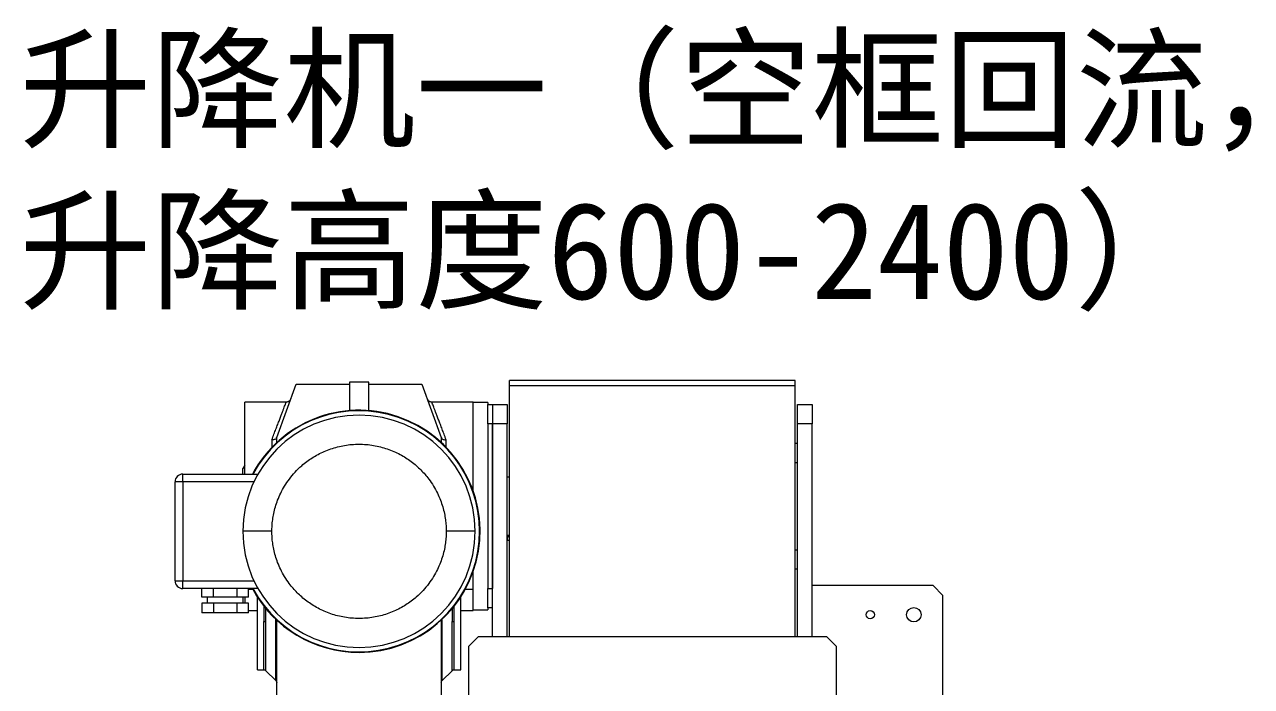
# Model space of a CAD drawing. Header units: millimetres. Extents: x -13874 to 5569, y -3136 to 4764.
# Drawn here: x 4302 to 5569, y 4081 to 4764 of the extents above; entities that cross this region are included whole.
import ezdxf

# ---------------------------------------------------------------- set-up
doc = ezdxf.new("R2010")
doc.units = ezdxf.units.MM
doc.layers.add('shebei', color=7, linetype='Continuous', lineweight=15)
doc.styles.get("Standard").update_dxf_attribs({"font": 'arial.ttf'})

# ---------------------------------------------------------------- blocks, each defined once
blk = doc.blocks.new('tryhytr')
at = {"color": 7, "linetype": 'Continuous', "lineweight": 15}
for p, q in [((103052.7, 66521.5, 194.1), (103052.7, 66142.5, 194.1)), ((103162.7, 66495.5, 194.1), (103162.7, 66195.5, 194.1)), ((103542.7, 66195.5, 194.1), (103542.7, 66495.5, 194.1)), ((103570.7, 66168.1, 194.1), (103570.7, 66260.5, 194.1)), ((103740.7, 66260.5, 194.1), (103740.7, 66168.1, 194.1)), ((103569.8, 66230.5, 194.1), (103559.6, 66220.3, 194.1)), ((103751.8, 66220.3, 194.1), (103741.6, 66230.5, 194.1)), ((103557.4, 66219.4, 194.1), (103550.7, 66219.4, 194.1)), ((103550.7, 66219.4, 194.1), (103550.7, 66144.2, 194.1)), ((103760.7, 66219.4, 194.1), (103753.9, 66219.4, 194.1)), ((103760.7, 66219.4, 194.1), (103760.7, 66144.2, 194.1)), ((103162.7, 66195.5, 194.1), (103172.7, 66185.5, 194.1)), ((103172.7, 66185.5, 194.1), (103532.7, 66185.5, 194.1)), ((103187.7, 66185.5, 194.1), (103187.7, 65965.5, 194.1)), ((103202.7, 66185.5, 194.1), (103202.7, 65965.5, 194.1)), ((103205.2, 66185.5, 194.1), (103205.2, 65926.2, 194.1)), ((103500.2, 66185.5, 194.1), (103500.2, 65926.2, 194.1)), ((103502.7, 66185.5, 194.1), (103502.7, 65965.5, 194.1)), ((103517.7, 66185.5, 194.1), (103517.7, 65965.5, 194.1)), ((103532.7, 66185.5, 194.1), (103542.7, 66195.5, 194.1)), ((103769.9, 66160.5, 194.1), (103769.9, 66150.5, 194.1)), ((103769.9, 66160.5, 194.1), (103781.9, 66160.5, 194.1)), ((103781.9, 66150.5, 194.1), (103781.9, 66160.5, 194.1)), ((103781.9, 66160.5, 194.1), (103805.9, 66160.5, 194.1)), ((103805.9, 66150.5, 194.1), (103805.9, 66160.5, 194.1)), ((103805.9, 66160.5, 194.1), (103817.9, 66160.5, 194.1)), ((103817.9, 66150.5, 194.1), (103817.9, 66160.5, 194.1)), ((103517.7, 66155.5, 194.1), (103522.7, 66155.5, 194.1)), ((103537.7, 66157.5, 194.1), (103522.7, 66157.5, 194.1)), ((103522.7, 66155.5, 194.1), (103522.7, 66157.5, 194.1)), ((103522.7, 66155.5, 194.1), (103522.7, 66135.5, 194.1)), ((103550.7, 66158, 194.1), (103537.7, 66158, 194.1)), ((103537.7, 66158, 194.1), (103537.7, 66157.5, 194.1)), ((103537.7, 66157.5, 194.1), (103537.7, 66136.4, 194.1)), ((103769.9, 66158, 194.1), (103760.7, 66158, 194.1)), ((103769.9, 66150.5, 194.1), (103781.9, 66150.5, 194.1)), ((103773.7, 66144.5, 194.1), (103773.7, 66150.5, 194.1)), ((103775.4, 66150.5, 194.1), (103775.4, 66144.5, 194.1)), ((103781.9, 66150.5, 194.1), (103805.9, 66150.5, 194.1)), ((103805.9, 66150.5, 194.1), (103817.9, 66150.5, 194.1)), ((103812.4, 66144.5, 194.1), (103812.4, 66150.5, 194.1)), ((103052.7, 66142.5, 194.1), (103062.7, 66132.5, 194.1)), ((103522.7, 66135.5, 194.1), (103517.7, 66135.5, 194.1)), ((103517.7, 65965.5, 194.1), (103517.7, 66135.5, 194.1)), ((103522.7, 65965.5, 194.1), (103522.7, 66135.5, 194.1)), ((103537.7, 66136.4, 194.1), (103537.7, 66117.7, 194.1)), ((103537.7, 66136.4, 194.1), (103546, 66136.4, 194.1)), ((103760.1, 66135.5, 194.1), (103837.7, 66135.5, 194.1)), ((103765.3, 66136.4, 194.1), (103769.9, 66136.4, 194.1)), ((103769.9, 66144.5, 194.1), (103769.9, 66135.5, 194.1)), ((103769.9, 66144.5, 194.1), (103781.9, 66144.5, 194.1)), ((103781.9, 66135.5, 194.1), (103781.9, 66144.5, 194.1)), ((103781.9, 66144.5, 194.1), (103805.9, 66144.5, 194.1)), ((103805.9, 66144.5, 194.1), (103805.9, 66135.5, 194.1)), ((103805.9, 66144.5, 194.1), (103817.9, 66144.5, 194.1)), ((103817.9, 66144.5, 194.1), (103817.9, 66135.5, 194.1)), ((103837.7, 66135.5, 194.1), (103837.7, 66127.5, 194.1)), ((103062.7, 66132.5, 194.1), (103187.7, 66132.5, 194.1)), ((103837.7, 66025.3, 194.1), (103837.7, 66127.5, 194.1)), ((103845.7, 66127.5, 194.1), (103837.7, 66127.5, 194.1)), ((103845.7, 66127.5, 194.1), (103845.7, 66025.3, 194.1)), ((103202.7, 66115.5, 194.1), (103205.2, 66115.5, 194.1)), ((103502.7, 66085.5, 194.1), (103500.2, 66085.5, 194.1)), ((103502.7, 66080.5, 194.1), (103500.2, 66080.5, 194.1)), ((103537.7, 66035.2, 194.1), (103537.7, 65943, 194.1)), ((103500.2, 66020.5, 194.1), (103502.7, 66020.5, 194.1)), ((103837.7, 66025.3, 194.1), (103845.7, 66025.3, 194.1)), ((103837.7, 66025.3, 194.1), (103837.7, 66017.3, 194.1)), ((103837.7, 66017.3, 194.1), (103760.1, 66017.3, 194.1)), ((103773.7, 66017.3, 194.1), (103773.7, 65943, 194.1)), ((103773.7, 66008, 194.1), (103775.7, 66011.5, 194.1)), ((103775.7, 66017.3, 194.1), (103775.7, 66011.5, 194.1)), ((103205.2, 65985.5, 194.1), (103202.7, 65985.5, 194.1)), ((103570.7, 65979.5, 194.1), (103570.7, 65984.8, 194.1)), ((103740.7, 65984.8, 194.1), (103740.7, 65979.5, 194.1)), ((103590.7, 65924.5, 194.1), (103570.7, 65979.5, 194.1)), ((103740.7, 65979.5, 194.1), (103720.7, 65924.5, 194.1)), ((103187.7, 65965.5, 194.1), (103202.7, 65965.5, 194.1)), ((103187.7, 65945.5, 194.1), (103187.7, 65965.5, 194.1)), ((103202.7, 65965.5, 194.1), (103202.7, 65945.5, 194.1)), ((103502.7, 65945.5, 194.1), (103502.7, 65965.5, 194.1)), ((103502.7, 65965.5, 194.1), (103517.7, 65965.5, 194.1)), ((103517.7, 65965.5, 194.1), (103522.7, 65965.5, 194.1)), ((103517.7, 65945.5, 194.1), (103517.7, 65965.5, 194.1)), ((103522.7, 65965.5, 194.1), (103522.7, 65945.5, 194.1)), ((103202.7, 65945.5, 194.1), (103187.7, 65945.5, 194.1)), ((103517.7, 65945.5, 194.1), (103502.7, 65945.5, 194.1)), ((103522.7, 65945.5, 194.1), (103517.7, 65945.5, 194.1)), ((103522.7, 65943.5, 194.1), (103522.7, 65945.5, 194.1)), ((103522.7, 65943.5, 194.1), (103537.7, 65943.5, 194.1)), ((103537.7, 65943, 194.1), (103580.5, 65943, 194.1)), ((103645.7, 65951.8, 194.1), (103645.7, 65922.5, 194.1)), ((103665.7, 65922.5, 194.1), (103665.7, 65951.8, 194.1)), ((103730.9, 65943, 194.1), (103773.7, 65943, 194.1)), ((103205.2, 65926.2, 194.1), (103500.2, 65926.2, 194.1)), ((103205.2, 65926.2, 194.1), (103205.2, 65920.5, 194.1)), ((103205.2, 65920.5, 194.1), (103210.9, 65920.5, 194.1)), ((103210.9, 65920.5, 194.1), (103494.4, 65920.5, 194.1)), ((103494.4, 65920.5, 194.1), (103500.2, 65920.5, 194.1)), ((103500.2, 65926.2, 194.1), (103500.2, 65920.5, 194.1)), ((103645.7, 65924.5, 194.1), (103590.7, 65924.5, 194.1)), ((103645.7, 65922.5, 194.1), (103665.7, 65922.5, 194.1)), ((103720.7, 65924.5, 194.1), (103665.7, 65924.5, 194.1))]:
    blk.add_line(p, q, dxfattribs=at)
at = {"color": 8, "linetype": 'Continuous', "lineweight": 15}
for p, q in [((103569.8, 66230.5, 194.1), (103569.8, 66167.2, 194.1)), ((103741.6, 66230.5, 194.1), (103741.6, 66167.2, 194.1)), ((103557.4, 66219.4, 194.1), (103557.4, 66169.4, 194.1)), ((103559.6, 66220.3, 194.1), (103559.6, 66169.4, 194.1)), ((103751.8, 66220.3, 194.1), (103751.8, 66169.4, 194.1)), ((103753.9, 66219.4, 194.1), (103753.9, 66169.4, 194.1)), ((103557.4, 66169.4, 194.1), (103557.4, 66153.7, 194.1)), ((103559.6, 66156.3, 194.1), (103559.6, 66169.4, 194.1)), ((103751.8, 66169.4, 194.1), (103751.8, 66156.3, 194.1)), ((103753.9, 66153.7, 194.1), (103753.9, 66169.4, 194.1)), ((103837.7, 66127.5, 194.1), (103764.3, 66127.5, 194.1)), ((103205.2, 66095.5, 194.1), (103202.7, 66095.5, 194.1)), ((103764.3, 66025.3, 194.1), (103837.7, 66025.3, 194.1)), ((103202.7, 66005.5, 194.1), (103205.2, 66005.5, 194.1)), ((103565.7, 65989.7, 194.1), (103565.7, 65981.8, 194.1)), ((103745.7, 65981.8, 194.1), (103745.7, 65989.7, 194.1))]:
    blk.add_line(p, q, dxfattribs=at)
at = {"color": 7, "linetype": 'Continuous', "lineweight": 15}
for centre, radius in [((103082.7, 66162.5, 194.1), 7.5), ((103127.7, 66162.5, 194.1), 4.25)]:
    blk.add_circle(centre, radius, dxfattribs=at)
for centre, radius, start, end in [((103655.7, 66076.4, 194.1), 125, 90, 331.8049), ((103655.7, 66076.4, 194.1), 124.5, 28.3185, 331.6815), ((103655.7, 66076.4, 194.1), 120, 0, 180), ((103655.7, 66076.4, 194.1), 125, 28.1951, 90), ((103837.7, 66127.5, 194.1), 8, 360, 90), ((103492.7, 66085.5, 194.1), 10, 330, 0), ((103655.7, 66076.4, 194.1), 120, 180, 0), ((103837.7, 66025.3, 194.1), 8, 270, 0)]:
    blk.add_arc(centre, radius, start, end, dxfattribs=at)
for points, knots in [([(103570.7, 66232.7, 194.1), (103570.6, 66232.2, 194.1), (103570.5, 66231.4, 194.1), (103570, 66230.8, 194.1), (103569.8, 66230.5, 194.1)], [0, 0, 0, 0, 0.559996, 1, 1, 1, 1]), ([(103741.6, 66230.5, 194.1), (103741.3, 66230.8, 194.1), (103740.8, 66231.5, 194.1), (103740.7, 66232.2, 194.1), (103740.7, 66232.6, 194.1)], [0, 0, 0, 0, 0.498862, 1, 1, 1, 1]), ([(103559.5, 66220.2, 194.1), (103559.4, 66220.1, 194.1), (103559.1, 66219.8, 194.1), (103558.3, 66219.5, 194.1), (103557.6, 66219.4, 194.1), (103557.1, 66219.4, 194.1)], [0, 0, 0, 0, 0.157326, 0.489969, 1, 1, 1, 1]), ([(103754.2, 66219.4, 194.1), (103754, 66219.4, 194.1), (103753.4, 66219.4, 194.1), (103752.6, 66219.7, 194.1), (103752.1, 66220.1, 194.1), (103751.9, 66220.3, 194.1)], [0, 0, 0, 0, 0.321012, 0.651875, 1, 1, 1, 1]), ([(103559.6, 66169.4, 194.1), (103559.2, 66169.4, 194.1), (103558.6, 66169.4, 194.1), (103557.8, 66169.4, 194.1), (103557.4, 66169.4, 194.1)], [0, 0, 0, 0, 0.560012, 1, 1, 1, 1]), ([(103565.7, 66076.4, 194.1), (103565.7, 66078.3, 194.1), (103565.8, 66082.3, 194.1), (103566.4, 66088.5, 194.1), (103567.5, 66095, 194.1), (103569.2, 66101.8, 194.1), (103571.6, 66108.8, 194.1), (103574.7, 66116, 194.1), (103578.7, 66123.3, 194.1), (103583.7, 66130.6, 194.1), (103589.6, 66137.7, 194.1), (103595.7, 66143.7, 194.1), (103601.7, 66148.5, 194.1), (103607.3, 66152.4, 194.1), (103613.3, 66155.9, 194.1), (103619.8, 66159, 194.1), (103626.5, 66161.7, 194.1), (103633.5, 66163.7, 194.1), (103640.8, 66165.3, 194.1), (103648.2, 66166.2, 194.1), (103655.7, 66166.5, 194.1), (103663.2, 66166.2, 194.1), (103670.6, 66165.3, 194.1), (103677.8, 66163.7, 194.1), (103684.9, 66161.7, 194.1), (103691.6, 66159, 194.1), (103698, 66155.9, 194.1), (103704, 66152.4, 194.1), (103709.7, 66148.5, 194.1), (103714.8, 66144.3, 194.1), (103719.6, 66139.9, 194.1), (103723.9, 66135.3, 194.1), (103728.3, 66129.8, 194.1), (103732.6, 66123.3, 194.1), (103736.6, 66116, 194.1), (103739.8, 66108.8, 194.1), (103742.1, 66101.8, 194.1), (103743.8, 66095, 194.1), (103744.9, 66088.6, 194.1), (103745.6, 66082.4, 194.1), (103745.6, 66078.4, 194.1), (103745.7, 66076.4, 194.1)], [0, 0, 0, 0, 0.020531, 0.042383, 0.065629, 0.090341, 0.116578, 0.14439, 0.173806, 0.204832, 0.237446, 0.271587, 0.295305, 0.319459, 0.344032, 0.369338, 0.394943, 0.420825, 0.447109, 0.473505, 0.499991, 0.52648, 0.552876, 0.579158, 0.605042, 0.630646, 0.65595, 0.680525, 0.704679, 0.728396, 0.751161, 0.773423, 0.795168, 0.826194, 0.85561, 0.883422, 0.909659, 0.934371, 0.957617, 0.978808, 1, 1, 1, 1]), ([(103753.9, 66169.4, 194.1), (103753.5, 66169.4, 194.1), (103752.7, 66169.4, 194.1), (103752.1, 66169.4, 194.1), (103751.8, 66169.4, 194.1)], [0, 0, 0, 0, 0.559989, 1, 1, 1, 1]), ([(103535.7, 66076.4, 194.1), (103535.8, 66076.4, 194.1), (103535.9, 66076.4, 194.1), (103537.2, 66076.4, 194.1), (103539.5, 66076.4, 194.1), (103542.6, 66076.4, 194.1), (103546.5, 66076.4, 194.1), (103551, 66076.4, 194.1), (103555.9, 66076.4, 194.1), (103560.8, 66076.4, 194.1), (103564.1, 66076.4, 194.1), (103565.7, 66076.4, 194.1)], [0, 0, 0, 0, 0.10404, 0.213821, 0.328082, 0.445182, 0.563215, 0.678112, 0.790177, 0.897867, 1, 1, 1, 1]), ([(103745.7, 66076.4, 194.1), (103745.6, 66074.5, 194.1), (103745.6, 66070.5, 194.1), (103744.9, 66064.3, 194.1), (103743.8, 66057.8, 194.1), (103742.1, 66051, 194.1), (103739.8, 66044, 194.1), (103736.6, 66036.8, 194.1), (103732.6, 66029.5, 194.1), (103727.7, 66022.2, 194.1), (103721.8, 66015.1, 194.1), (103715.7, 66009.2, 194.1), (103709.7, 66004.3, 194.1), (103704, 66000.4, 194.1), (103698, 65996.9, 194.1), (103691.6, 65993.8, 194.1), (103684.9, 65991.2, 194.1), (103677.8, 65989.1, 194.1), (103670.6, 65987.5, 194.1), (103663.2, 65986.6, 194.1), (103655.7, 65986.3, 194.1), (103648.2, 65986.6, 194.1), (103640.8, 65987.5, 194.1), (103633.5, 65989.1, 194.1), (103626.5, 65991.2, 194.1), (103619.8, 65993.8, 194.1), (103613.3, 65996.9, 194.1), (103607.3, 66000.4, 194.1), (103601.7, 66004.3, 194.1), (103596.5, 66008.5, 194.1), (103591.8, 66012.9, 194.1), (103587.5, 66017.5, 194.1), (103583.1, 66023, 194.1), (103578.7, 66029.5, 194.1), (103574.7, 66036.8, 194.1), (103571.6, 66044, 194.1), (103569.2, 66051, 194.1), (103567.5, 66057.8, 194.1), (103566.4, 66064.3, 194.1), (103565.8, 66070.4, 194.1), (103565.7, 66074.4, 194.1), (103565.7, 66076.4, 194.1)], [0, 0, 0, 0, 0.0205313, 0.0423827, 0.0656293, 0.0903407, 0.1165782, 0.1443899, 0.1738057, 0.2048323, 0.2374458, 0.2715872, 0.2953051, 0.3194593, 0.3440325, 0.3693385, 0.3949429, 0.4208248, 0.4471085, 0.473505, 0.4999914, 0.5264797, 0.5528761, 0.579158, 0.6050416, 0.630646, 0.6559504, 0.6805251, 0.7046794, 0.7283957, 0.7511611, 0.773423, 0.7951676, 0.8261942, 0.8556101, 0.8834218, 0.9096592, 0.9343707, 0.9576172, 0.9788082, 1, 1, 1, 1]), ([(103745.7, 66076.4, 194.1), (103747.3, 66076.4, 194.1), (103750.7, 66076.4, 194.1), (103755.7, 66076.4, 194.1), (103760.6, 66076.4, 194.1), (103765.1, 66076.4, 194.1), (103769, 66076.4, 194.1), (103772.1, 66076.4, 194.1), (103774.2, 66076.4, 194.1), (103775.5, 66076.4, 194.1), (103775.6, 66076.4, 194.1), (103775.7, 66076.4, 194.1)], [0, 0, 0, 0, 0.10404, 0.21382, 0.328082, 0.445186, 0.563214, 0.678114, 0.790179, 0.897868, 1, 1, 1, 1]), ([(103570.6, 65979.8, 194.1), (103570.4, 65980.1, 194.1), (103570, 65980.8, 194.1), (103568.8, 65981.5, 194.1), (103567.5, 65981.8, 194.1), (103566.4, 65981.8, 194.1), (103566, 65981.8, 194.1), (103565.7, 65981.8, 194.1)], [0, 0, 0, 0, 0.249943, 0.499927, 0.796037, 0.874581, 1, 1, 1, 1]), ([(103740.8, 65979.8, 194.1), (103741, 65980.1, 194.1), (103741.3, 65980.8, 194.1), (103742.5, 65981.5, 194.1), (103744, 65981.8, 194.1), (103745.1, 65981.8, 194.1), (103745.7, 65981.8, 194.1)], [0, 0, 0, 0, 0.249991, 0.500019, 0.750063, 1, 1, 1, 1]), ([(103570.7, 65979.5, 194.1), (103570.7, 65979.5, 194.1), (103570.7, 65979.5, 194.1), (103570.6, 65979.6, 194.1), (103570.6, 65979.8, 194.1), (103570.6, 65979.8, 194.1)], [0, 0, 0, 0, 0.490084, 0.895682, 1, 1, 1, 1]), ([(103740.8, 65979.8, 194.1), (103740.8, 65979.7, 194.1), (103740.7, 65979.5, 194.1), (103740.7, 65979.5, 194.1), (103740.7, 65979.5, 194.1), (103740.7, 65979.5, 194.1)], [0, 0, 0, 0, 0.4022785, 0.9322226, 1, 1, 1, 1]), ([(103580.4, 65943, 194.1), (103580.9, 65943, 194.1), (103582, 65942.9, 194.1), (103583.4, 65942.2, 194.1), (103584.5, 65941.1, 194.1), (103584.9, 65940.1, 194.1), (103585.2, 65939.7, 194.1)], [0, 0, 0, 0, 0.244224, 0.500227, 0.756105, 1, 1, 1, 1]), ([(103726.2, 65939.7, 194.1), (103726.4, 65940.1, 194.1), (103726.8, 65941.1, 194.1), (103728, 65942.2, 194.1), (103729.4, 65942.9, 194.1), (103730.4, 65943, 194.1), (103730.9, 65943, 194.1)], [0, 0, 0, 0, 0.243895, 0.499775, 0.755776, 1, 1, 1, 1])]:
    blk.add_open_spline(points, degree=3, knots=knots, dxfattribs=at)
at = {"color": 8, "linetype": 'Continuous', "lineweight": 15}
for points, knots in [([(103565.7, 65981.8, 194.1), (103566.4, 65979.9, 194.1), (103567.9, 65976, 194.1), (103569.9, 65970.8, 194.1), (103571.7, 65965.9, 194.1), (103573.4, 65961.4, 194.1), (103575, 65957.4, 194.1), (103576.3, 65953.8, 194.1), (103577.5, 65950.8, 194.1), (103578.5, 65948.2, 194.1), (103579.4, 65945.7, 194.1), (103580.1, 65943.9, 194.1), (103580.4, 65943, 194.1), (103580.4, 65943.1, 194.1), (103580.4, 65943.1, 194.1)], [0, 0, 0, 0, 0.082639, 0.164269, 0.245194, 0.327344, 0.407934, 0.487004, 0.567624, 0.647283, 0.726032, 0.845089, 0.963321, 1, 1, 1, 1]), ([(103745.7, 65981.8, 194.1), (103745, 65979.9, 194.1), (103743.5, 65976, 194.1), (103741.5, 65970.8, 194.1), (103739.6, 65965.9, 194.1), (103737.9, 65961.4, 194.1), (103736.4, 65957.4, 194.1), (103735, 65953.8, 194.1), (103733.9, 65950.8, 194.1), (103732.9, 65948.2, 194.1), (103732.1, 65946.1, 194.1), (103731.5, 65944.5, 194.1), (103731.1, 65943.5, 194.1), (103730.9, 65943, 194.1), (103731, 65943.1, 194.1), (103731, 65943.1, 194.1)], [0, 0, 0, 0, 0.082638, 0.164262, 0.24518, 0.327325, 0.407913, 0.486978, 0.567591, 0.647245, 0.725993, 0.80548, 0.884577, 0.96334, 1, 1, 1, 1])]:
    blk.add_open_spline(points, degree=3, knots=knots, dxfattribs=at)

msp = doc.modelspace()

# ---------------------------------------------------------------- block references
at = {"color": 0, "rotation": 180}
msp.add_blockref('tryhytr', (108302.8, 70317.3, 516.5), dxfattribs=at)

# ---------------------------------------------------------------- texts
at = {"layer": 'shebei', "color": 3, "insert": (4296.2, 4747.5, 0), "char_height": 100, "width": 1376.891, "attachment_point": 1}
msp.add_mtext('{\\fSimSun|b0|i0|c134|p116;升降机一（空框回流，升降高度600-2400）}', dxfattribs=at)

doc.saveas('drawing.dxf')
